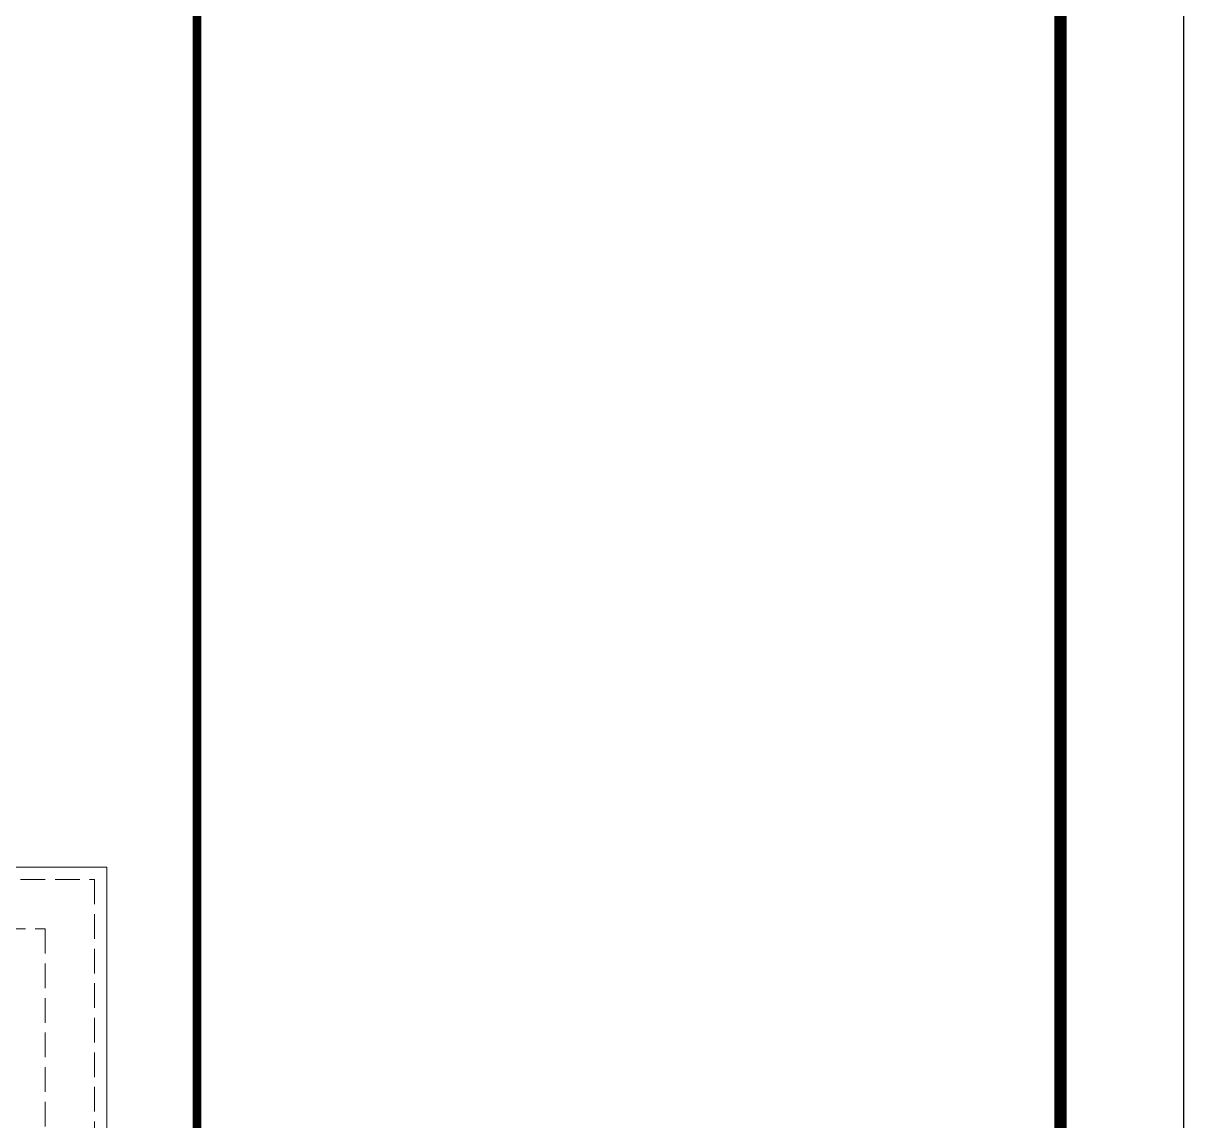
# Model space of a CAD drawing. Extents: x -24105 to 1725648, y 165513 to 982828.
# Drawn here: x 200230 to 209633, y 298777 to 307666 of the extents above; entities that cross this region are included whole.
import ezdxf

# ---------------------------------------------------------------- set-up
doc = ezdxf.new("R2010")
doc.units = 0
doc.header["$LTSCALE"] = 1000
doc.header["$MEASUREMENT"] = 0
doc.linetypes.add('DASH', pattern=[0.35, 0.25, -0.1])
doc.layers.add('WALL', color=8, linetype='Continuous', lineweight=40)
doc.layers.add('平面-看线', color=8, linetype='Continuous', lineweight=15)
doc.layers.add('图框', color=140, linetype='Continuous')

# ---------------------------------------------------------------- blocks, each defined once
blk = doc.blocks.new('tq123')
at = {"layer": '图框', "const_width": 70}
blk.add_lwpolyline([(-6995.1, 0), (-6995.1, 57400)], dxfattribs=at)
blk = doc.blocks.new('ASDFASGAHH')
at = {"layer": '平面-看线'}
blk.add_lwpolyline([(1535338.6, 1051628.3), (1547338.6, 1051628.3), (1547338.6, 1040828.3), (1535338.6, 1040828.3)], close=True, dxfattribs=at)
at = {"layer": '平面-看线', "linetype": 'DASH', "ltscale": 0.8}
blk.add_lwpolyline([(1535438.6, 1051528.3), (1547238.6, 1051528.3), (1547238.6, 1040928.3), (1535438.6, 1040928.3)], close=True, dxfattribs=at)
at = {"layer": '平面-看线', "color": 8, "linetype": 'DASH', "ltscale": 0.8}
blk.add_lwpolyline([(1535838.6, 1051128.3), (1546838.6, 1051128.3), (1546838.6, 1041328.3), (1535838.6, 1041328.3)], close=True, dxfattribs=at)

msp = doc.modelspace()

# ---------------------------------------------------------------- linework, layer by layer
at = {"layer": '图框'}
msp.add_lwpolyline([(125532.8, 284312.6), (209632.8, 284312.6), (209632.8, 343712.6), (125532.8, 343712.6)], close=True, dxfattribs=at)
at = {"layer": '图框', "const_width": 100}
msp.add_lwpolyline([(128032.8, 285312.6), (208632.8, 285312.6), (208632.8, 342712.6), (128032.8, 342712.6)], close=True, dxfattribs=at)

# ---------------------------------------------------------------- block references
msp.add_blockref('tq123', (208632.8, 285312.6))
at = {"layer": 'WALL'}
msp.add_blockref('ASDFASGAHH', (-1346430.6, -750797.7), dxfattribs=at)

doc.saveas('drawing.dxf')
